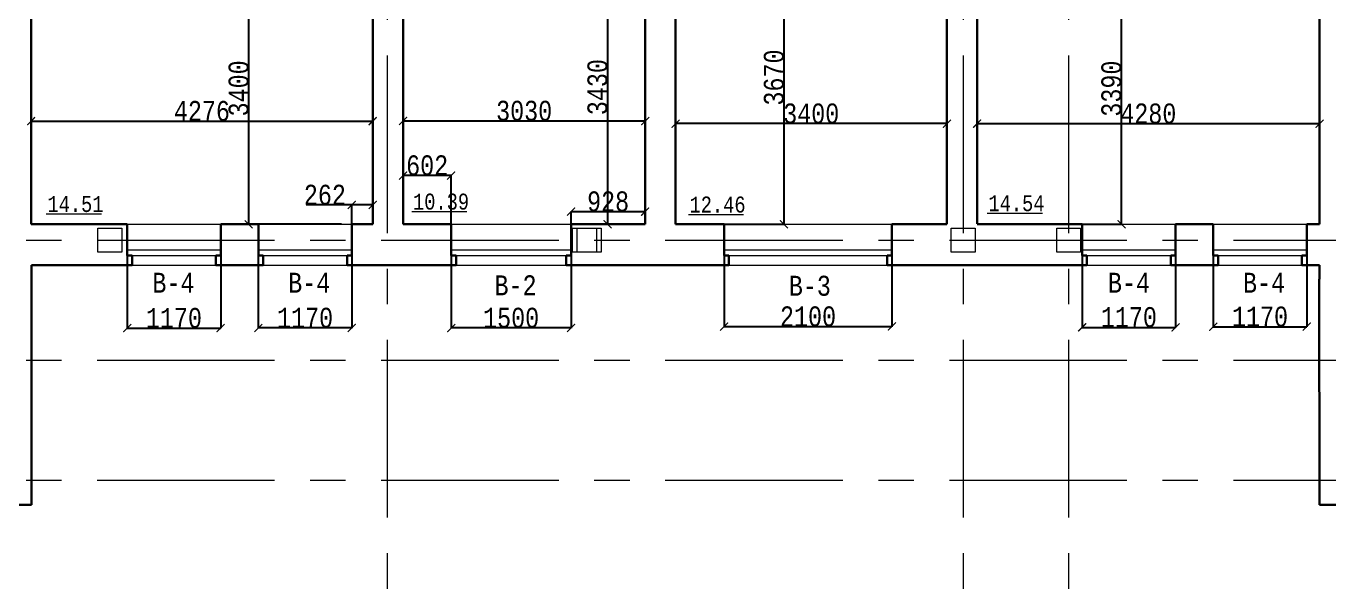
# Model space of a CAD drawing. Header units: millimetres. Extents: x -689206 to 4969298, y -1019800 to 703299.
# Drawn here: x 210079 to 226386, y -373236 to -366186 of the extents above; entities that cross this region are included whole.
import ezdxf

# ---------------------------------------------------------------- set-up
doc = ezdxf.new("R2010")
doc.units = ezdxf.units.MM
doc.linetypes.add('осеваяX2', pattern=[101.6, 63.5, -12.7, 12.7, -12.7])
for name, color, linetype, lineweight in [('несущие', 7, 'Continuous', 30), ('ОКНА', 250, 'Continuous', 20), ('ПЕРЕГОРОДКИ', 252, 'Continuous', 9), ('РАЗМЕРЫ', 7, 'Continuous', 9), ('стены', 7, 'Continuous', 20)]:
    doc.layers.add(name, color=color, linetype=linetype, lineweight=lineweight)
doc.styles.add('Аннотативный', font='isocteur.ttf', dxfattribs={"width": 0.7, "height": 250})
doc.dimstyles.new('Аннотативный', dxfattribs={"dimscale": 0, "dimtxt": 250, "dimasz": 100, "dimexe": 1.25, "dimexo": 0.625, "dimtad": 1, "dimdec": 0, "dimtxsty": 'Аннотативный', "dimblk": 'ARCHTICK', "dimcen": 2.5, "dimadec": 0, "dimazin": 0, "dimtfac": 1, "dimtdec": 0, "dimtmove": 0, "dimatfit": 3, "dimfxl": 1, "dimarcsym": 0})

# ---------------------------------------------------------------- blocks, each defined once
blk = doc.blocks.new('_ArchTick')
at = {"color": 0, "linetype": 'ByBlock', "const_width": 0.15}
blk.add_lwpolyline([(-0.5, -0.5), (0.5, 0.5)], dxfattribs=at)
blk = doc.blocks.new('*D1930')
at = {"layer": 'Defpoints', "color": 0, "lineweight": 20, "transparency": 16777216}
for p in [(210142, -367374), (214418, -367374), (214418, -367374)]:
    blk.add_point(p, dxfattribs=at)
at = {"layer": 'стены', "color": 0, "lineweight": -2, "transparency": 16777216}
for p, q in [((210142, -367374), (214418, -367374)), ((210142, -367375), (210142, -367376)), ((214418, -367374), (214418, -367373))]:
    blk.add_line(p, q, dxfattribs=at)
at = {"layer": 'стены', "color": 0, "lineweight": -2, "transparency": 16777216, "xscale": 100, "yscale": 100, "zscale": 100, "rotation": 180}
blk.add_blockref('_ArchTick', (210142, -367374), dxfattribs=at)
at = {"layer": 'стены', "color": 0, "lineweight": -2, "transparency": 16777216, "xscale": 100, "yscale": 100, "zscale": 100}
blk.add_blockref('_ArchTick', (214418, -367374), dxfattribs=at)
at = {"layer": 'стены', "color": 0, "lineweight": 5, "transparency": 16777216, "insert": (212280, -367249), "char_height": 250, "attachment_point": 5, "style": 'Аннотативный'}
blk.add_mtext('4276', dxfattribs=at)
blk = doc.blocks.new('*D1891')
at = {"layer": 'Defpoints', "color": 0, "lineweight": 20, "transparency": 16777216}
for p in [(217828, -365234), (217358, -368664), (217828, -368664)]:
    blk.add_point(p, dxfattribs=at)
at = {"layer": 'стены', "color": 0, "lineweight": -2, "transparency": 16777216}
for p, q in [((217827, -365234), (217357, -365234)), ((217358, -365234), (217358, -368664)), ((217827, -368664), (217357, -368664))]:
    blk.add_line(p, q, dxfattribs=at)
at = {"layer": 'стены', "color": 0, "lineweight": -2, "transparency": 16777216, "xscale": 100, "yscale": 100, "zscale": 100}
for p, rotation in [((217358, -365234), 90), ((217358, -368664), 270)]:
    blk.add_blockref('_ArchTick', p, dxfattribs=dict(at, rotation=rotation))
at = {"layer": 'стены', "color": 0, "lineweight": 5, "transparency": 16777216, "insert": (217232, -366949), "char_height": 250, "attachment_point": 5, "rotation": 90, "style": 'Аннотативный'}
blk.add_mtext('3430', dxfattribs=at)
blk = doc.blocks.new('*D1962')
at = {"layer": 'Defpoints', "color": 0, "linetype": 'ByBlock', "lineweight": 20, "transparency": 16777216}
for p in [(221982, -367407), (221982, -368661), (226268, -368664)]:
    blk.add_point(p, dxfattribs=at)
at = {"layer": 'ПЕРЕГОРОДКИ', "color": 0, "linetype": 'ByBlock', "lineweight": -2, "transparency": 16777216}
for p, q in [((221982, -368660), (221982, -367406)), ((226268, -367407), (221982, -367407)), ((226268, -368663), (226268, -367406))]:
    blk.add_line(p, q, dxfattribs=at)
at = {"layer": 'ПЕРЕГОРОДКИ', "color": 0, "linetype": 'ByBlock', "lineweight": -2, "transparency": 16777216, "xscale": 100, "yscale": 100, "zscale": 100, "rotation": 180}
blk.add_blockref('_ArchTick', (221982, -367407), dxfattribs=at)
at = {"layer": 'ПЕРЕГОРОДКИ', "color": 0, "linetype": 'ByBlock', "lineweight": -2, "transparency": 16777216, "xscale": 100, "yscale": 100, "zscale": 100}
blk.add_blockref('_ArchTick', (226268, -367407), dxfattribs=at)
at = {"layer": 'ПЕРЕГОРОДКИ', "color": 0, "linetype": 'ByBlock', "lineweight": 5, "transparency": 16777216, "insert": (224125, -367281), "char_height": 250, "attachment_point": 5, "style": 'Аннотативный'}
blk.add_mtext('4280', dxfattribs=at)
blk = doc.blocks.new('*D1963')
at = {"layer": 'Defpoints', "color": 0, "linetype": 'ByBlock', "lineweight": 20, "transparency": 16777216}
for p in [(218208, -367406), (218208, -368664), (221604, -368664)]:
    blk.add_point(p, dxfattribs=at)
at = {"layer": 'ПЕРЕГОРОДКИ', "color": 0, "linetype": 'ByBlock', "lineweight": -2, "transparency": 16777216}
for p, q in [((218208, -368663), (218208, -367405)), ((221604, -367406), (218208, -367406)), ((221604, -368663), (221604, -367405))]:
    blk.add_line(p, q, dxfattribs=at)
at = {"layer": 'ПЕРЕГОРОДКИ', "color": 0, "linetype": 'ByBlock', "lineweight": -2, "transparency": 16777216, "xscale": 100, "yscale": 100, "zscale": 100, "rotation": 180}
blk.add_blockref('_ArchTick', (218208, -367406), dxfattribs=at)
at = {"layer": 'ПЕРЕГОРОДКИ', "color": 0, "linetype": 'ByBlock', "lineweight": -2, "transparency": 16777216, "xscale": 100, "yscale": 100, "zscale": 100}
blk.add_blockref('_ArchTick', (221604, -367406), dxfattribs=at)
at = {"layer": 'ПЕРЕГОРОДКИ', "color": 0, "linetype": 'ByBlock', "lineweight": 5, "transparency": 16777216, "insert": (219906, -367281), "char_height": 250, "attachment_point": 5, "style": 'Аннотативный'}
blk.add_mtext('3400', dxfattribs=at)
blk = doc.blocks.new('*D1952')
at = {"layer": 'Defpoints', "color": 0, "linetype": 'ByBlock', "lineweight": 20, "transparency": 16777216}
for p in [(223297, -368664), (224467, -368664), (224467, -369953)]:
    blk.add_point(p, dxfattribs=at)
at = {"layer": 'РАЗМЕРЫ', "color": 0, "linetype": 'ByBlock', "lineweight": -2, "transparency": 16777216}
for p, q in [((223297, -368665), (223297, -369954)), ((224467, -368665), (224467, -369954)), ((223297, -369953), (224467, -369953))]:
    blk.add_line(p, q, dxfattribs=at)
at = {"layer": 'РАЗМЕРЫ', "color": 0, "linetype": 'ByBlock', "lineweight": -2, "transparency": 16777216, "xscale": 100, "yscale": 100, "zscale": 100, "rotation": 180}
blk.add_blockref('_ArchTick', (223297, -369953), dxfattribs=at)
at = {"layer": 'РАЗМЕРЫ', "color": 0, "linetype": 'ByBlock', "lineweight": -2, "transparency": 16777216, "xscale": 100, "yscale": 100, "zscale": 100}
blk.add_blockref('_ArchTick', (224467, -369953), dxfattribs=at)
at = {"layer": 'РАЗМЕРЫ', "color": 0, "linetype": 'ByBlock', "lineweight": 5, "transparency": 16777216, "insert": (223882, -369827), "char_height": 250, "attachment_point": 5, "style": 'Аннотативный'}
blk.add_mtext('1170', dxfattribs=at)
blk = doc.blocks.new('*D1953')
at = {"layer": 'Defpoints', "color": 0, "linetype": 'ByBlock', "lineweight": 20, "transparency": 16777216}
for p in [(224938, -368664), (226108, -368664), (226108, -369945)]:
    blk.add_point(p, dxfattribs=at)
at = {"layer": 'РАЗМЕРЫ', "color": 0, "linetype": 'ByBlock', "lineweight": -2, "transparency": 16777216}
for p, q in [((224938, -368665), (224938, -369946)), ((226108, -368665), (226108, -369946)), ((224938, -369945), (226108, -369945))]:
    blk.add_line(p, q, dxfattribs=at)
at = {"layer": 'РАЗМЕРЫ', "color": 0, "linetype": 'ByBlock', "lineweight": -2, "transparency": 16777216, "xscale": 100, "yscale": 100, "zscale": 100, "rotation": 180}
blk.add_blockref('_ArchTick', (224938, -369945), dxfattribs=at)
at = {"layer": 'РАЗМЕРЫ', "color": 0, "linetype": 'ByBlock', "lineweight": -2, "transparency": 16777216, "xscale": 100, "yscale": 100, "zscale": 100}
blk.add_blockref('_ArchTick', (226108, -369945), dxfattribs=at)
at = {"layer": 'РАЗМЕРЫ', "color": 0, "linetype": 'ByBlock', "lineweight": 5, "transparency": 16777216, "insert": (225523, -369820), "char_height": 250, "attachment_point": 5, "style": 'Аннотативный'}
blk.add_mtext('1170', dxfattribs=at)
blk = doc.blocks.new('*D1954')
at = {"layer": 'Defpoints', "color": 0, "linetype": 'ByBlock', "lineweight": 20, "transparency": 16777216}
for p in [(218816, -364994), (219566, -364994), (218816, -368664)]:
    blk.add_point(p, dxfattribs=at)
at = {"layer": 'РАЗМЕРЫ', "color": 0, "linetype": 'ByBlock', "lineweight": -2, "transparency": 16777216}
for p, q in [((218817, -364994), (219567, -364994)), ((219566, -368664), (219566, -364994)), ((218817, -368664), (219567, -368664))]:
    blk.add_line(p, q, dxfattribs=at)
at = {"layer": 'РАЗМЕРЫ', "color": 0, "linetype": 'ByBlock', "lineweight": -2, "transparency": 16777216, "xscale": 100, "yscale": 100, "zscale": 100}
for p, rotation in [((219566, -364994), 90), ((219566, -368664), 270)]:
    blk.add_blockref('_ArchTick', p, dxfattribs=dict(at, rotation=rotation))
at = {"layer": 'РАЗМЕРЫ', "color": 0, "linetype": 'ByBlock', "lineweight": 5, "transparency": 16777216, "insert": (219440, -366829), "char_height": 250, "attachment_point": 5, "rotation": 90, "style": 'Аннотативный'}
blk.add_mtext('3670', dxfattribs=at)
blk = doc.blocks.new('*D1955')
at = {"layer": 'Defpoints', "color": 0, "linetype": 'ByBlock', "lineweight": 20, "transparency": 16777216}
for p in [(218816, -368664), (220916, -368664), (220916, -369943)]:
    blk.add_point(p, dxfattribs=at)
at = {"layer": 'РАЗМЕРЫ', "color": 0, "linetype": 'ByBlock', "lineweight": -2, "transparency": 16777216}
for p, q in [((218816, -368665), (218816, -369945)), ((220916, -368665), (220916, -369945)), ((218816, -369943), (220916, -369943))]:
    blk.add_line(p, q, dxfattribs=at)
at = {"layer": 'РАЗМЕРЫ', "color": 0, "linetype": 'ByBlock', "lineweight": -2, "transparency": 16777216, "xscale": 100, "yscale": 100, "zscale": 100, "rotation": 180}
blk.add_blockref('_ArchTick', (218816, -369943), dxfattribs=at)
at = {"layer": 'РАЗМЕРЫ', "color": 0, "linetype": 'ByBlock', "lineweight": -2, "transparency": 16777216, "xscale": 100, "yscale": 100, "zscale": 100}
blk.add_blockref('_ArchTick', (220916, -369943), dxfattribs=at)
at = {"layer": 'РАЗМЕРЫ', "color": 0, "linetype": 'ByBlock', "lineweight": 5, "transparency": 16777216, "insert": (219866, -369818), "char_height": 250, "attachment_point": 5, "style": 'Аннотативный'}
blk.add_mtext('2100', dxfattribs=at)
blk = doc.blocks.new('*D1956')
at = {"layer": 'Defpoints', "color": 0, "linetype": 'ByBlock', "lineweight": 20, "transparency": 16777216}
for p in [(215400, -368664), (216900, -368664), (215400, -369961)]:
    blk.add_point(p, dxfattribs=at)
at = {"layer": 'РАЗМЕРЫ', "color": 0, "linetype": 'ByBlock', "lineweight": -2, "transparency": 16777216}
for p, q in [((215400, -368665), (215400, -369962)), ((216900, -368665), (216900, -369962)), ((216900, -369961), (215400, -369961))]:
    blk.add_line(p, q, dxfattribs=at)
at = {"layer": 'РАЗМЕРЫ', "color": 0, "linetype": 'ByBlock', "lineweight": -2, "transparency": 16777216, "xscale": 100, "yscale": 100, "zscale": 100, "rotation": 180}
blk.add_blockref('_ArchTick', (215400, -369961), dxfattribs=at)
at = {"layer": 'РАЗМЕРЫ', "color": 0, "linetype": 'ByBlock', "lineweight": -2, "transparency": 16777216, "xscale": 100, "yscale": 100, "zscale": 100}
blk.add_blockref('_ArchTick', (216900, -369961), dxfattribs=at)
at = {"layer": 'РАЗМЕРЫ', "color": 0, "linetype": 'ByBlock', "lineweight": 5, "transparency": 16777216, "insert": (216150, -369835), "char_height": 250, "attachment_point": 5, "style": 'Аннотативный'}
blk.add_mtext('1500', dxfattribs=at)
blk = doc.blocks.new('*D2002')
at = {"layer": 'Defpoints', "color": 0, "linetype": 'ByBlock', "lineweight": 20, "transparency": 16777216}
for p in [(212986, -368664), (214156, -368664), (212986, -369961)]:
    blk.add_point(p, dxfattribs=at)
at = {"layer": 'РАЗМЕРЫ', "color": 0, "linetype": 'ByBlock', "lineweight": -2, "transparency": 16777216}
for p, q in [((212986, -368665), (212986, -369962)), ((214156, -368665), (214156, -369962)), ((214156, -369961), (212986, -369961))]:
    blk.add_line(p, q, dxfattribs=at)
at = {"layer": 'РАЗМЕРЫ', "color": 0, "linetype": 'ByBlock', "lineweight": -2, "transparency": 16777216, "xscale": 100, "yscale": 100, "zscale": 100, "rotation": 180}
blk.add_blockref('_ArchTick', (212986, -369961), dxfattribs=at)
at = {"layer": 'РАЗМЕРЫ', "color": 0, "linetype": 'ByBlock', "lineweight": -2, "transparency": 16777216, "xscale": 100, "yscale": 100, "zscale": 100}
blk.add_blockref('_ArchTick', (214156, -369961), dxfattribs=at)
at = {"layer": 'РАЗМЕРЫ', "color": 0, "linetype": 'ByBlock', "lineweight": 5, "transparency": 16777216, "insert": (213571, -369835), "char_height": 250, "attachment_point": 5, "style": 'Аннотативный'}
blk.add_mtext('1170', dxfattribs=at)
blk = doc.blocks.new('*D2003')
at = {"layer": 'Defpoints', "color": 0, "linetype": 'ByBlock', "lineweight": 20, "transparency": 16777216}
for p in [(211345, -368664), (212515, -368664), (212515, -369962)]:
    blk.add_point(p, dxfattribs=at)
at = {"layer": 'РАЗМЕРЫ', "color": 0, "linetype": 'ByBlock', "lineweight": -2, "transparency": 16777216}
for p, q in [((211345, -368665), (211345, -369963)), ((212515, -368665), (212515, -369963)), ((211345, -369962), (212515, -369962))]:
    blk.add_line(p, q, dxfattribs=at)
at = {"layer": 'РАЗМЕРЫ', "color": 0, "linetype": 'ByBlock', "lineweight": -2, "transparency": 16777216, "xscale": 100, "yscale": 100, "zscale": 100, "rotation": 180}
blk.add_blockref('_ArchTick', (211345, -369962), dxfattribs=at)
at = {"layer": 'РАЗМЕРЫ', "color": 0, "linetype": 'ByBlock', "lineweight": -2, "transparency": 16777216, "xscale": 100, "yscale": 100, "zscale": 100}
blk.add_blockref('_ArchTick', (212515, -369962), dxfattribs=at)
at = {"layer": 'РАЗМЕРЫ', "color": 0, "linetype": 'ByBlock', "lineweight": 5, "transparency": 16777216, "insert": (211930, -369837), "char_height": 250, "attachment_point": 5, "style": 'Аннотативный'}
blk.add_mtext('1170', dxfattribs=at)
blk = doc.blocks.new('*D2036')
at = {"layer": 'Defpoints', "color": 0, "linetype": 'ByBlock', "lineweight": 20, "transparency": 16777216}
for p in [(212866, -365265), (214418, -365265), (214030, -368664)]:
    blk.add_point(p, dxfattribs=at)
at = {"layer": 'РАЗМЕРЫ', "color": 0, "linetype": 'ByBlock', "lineweight": -2, "transparency": 16777216}
for p, q in [((214417, -365265), (212865, -365265)), ((212866, -368664), (212866, -365265)), ((214029, -368664), (212865, -368664))]:
    blk.add_line(p, q, dxfattribs=at)
at = {"layer": 'РАЗМЕРЫ', "color": 0, "linetype": 'ByBlock', "lineweight": -2, "transparency": 16777216, "xscale": 100, "yscale": 100, "zscale": 100}
for p, rotation in [((212866, -365265), 90), ((212866, -368664), 270)]:
    blk.add_blockref('_ArchTick', p, dxfattribs=dict(at, rotation=rotation))
at = {"layer": 'РАЗМЕРЫ', "color": 0, "linetype": 'ByBlock', "lineweight": 5, "transparency": 16777216, "insert": (212741, -366965), "char_height": 250, "attachment_point": 5, "rotation": 90, "style": 'Аннотативный'}
blk.add_mtext('3400', dxfattribs=at)
blk = doc.blocks.new('*D2040')
at = {"layer": 'Defpoints', "color": 0, "linetype": 'ByBlock', "lineweight": 20, "transparency": 16777216}
for p in [(214798, -367373), (214798, -368664), (217828, -368664)]:
    blk.add_point(p, dxfattribs=at)
at = {"layer": 'РАЗМЕРЫ', "color": 0, "linetype": 'ByBlock', "lineweight": -2, "transparency": 16777216}
for p, q in [((214798, -368663), (214798, -367372)), ((217828, -367373), (214798, -367373)), ((217828, -368663), (217828, -367372))]:
    blk.add_line(p, q, dxfattribs=at)
at = {"layer": 'РАЗМЕРЫ', "color": 0, "linetype": 'ByBlock', "lineweight": -2, "transparency": 16777216, "xscale": 100, "yscale": 100, "zscale": 100, "rotation": 180}
blk.add_blockref('_ArchTick', (214798, -367373), dxfattribs=at)
at = {"layer": 'РАЗМЕРЫ', "color": 0, "linetype": 'ByBlock', "lineweight": -2, "transparency": 16777216, "xscale": 100, "yscale": 100, "zscale": 100}
blk.add_blockref('_ArchTick', (217828, -367373), dxfattribs=at)
at = {"layer": 'РАЗМЕРЫ', "color": 0, "linetype": 'ByBlock', "lineweight": 5, "transparency": 16777216, "insert": (216313, -367247), "char_height": 250, "attachment_point": 5, "style": 'Аннотативный'}
blk.add_mtext('3030', dxfattribs=at)
blk = doc.blocks.new('*D2026')
at = {"layer": 'Defpoints', "color": 0, "linetype": 'ByBlock', "lineweight": 20, "transparency": 16777216}
for p in [(221985, -365272), (223789, -365272), (221982, -368664)]:
    blk.add_point(p, dxfattribs=at)
at = {"layer": 'РАЗМЕРЫ', "color": 0, "linetype": 'ByBlock', "lineweight": -2, "transparency": 16777216}
for p, q in [((221986, -365272), (223791, -365272)), ((223789, -368664), (223789, -365272)), ((221983, -368664), (223791, -368664))]:
    blk.add_line(p, q, dxfattribs=at)
at = {"layer": 'РАЗМЕРЫ', "color": 0, "linetype": 'ByBlock', "lineweight": -2, "transparency": 16777216, "xscale": 100, "yscale": 100, "zscale": 100}
for p, rotation in [((223789, -365272), 90), ((223789, -368664), 270)]:
    blk.add_blockref('_ArchTick', p, dxfattribs=dict(at, rotation=rotation))
at = {"layer": 'РАЗМЕРЫ', "color": 0, "linetype": 'ByBlock', "lineweight": 5, "transparency": 16777216, "insert": (223664, -366968), "char_height": 250, "attachment_point": 5, "rotation": 90, "style": 'Аннотативный'}
blk.add_mtext('3390', dxfattribs=at)
blk = doc.blocks.new('*D3790')
at = {"layer": 'Defpoints', "color": 0, "lineweight": 5, "ltscale": 35, "transparency": 16777216}
for p in [(217828, -368506), (216900, -368664), (217828, -368664)]:
    blk.add_point(p, dxfattribs=at)
at = {"layer": 'РАЗМЕРЫ', "color": 0, "lineweight": -2, "ltscale": 35, "transparency": 16777216}
for p, q in [((216900, -368663), (216900, -368504)), ((216900, -368506), (217828, -368506)), ((217828, -368663), (217828, -368504))]:
    blk.add_line(p, q, dxfattribs=at)
at = {"layer": 'РАЗМЕРЫ', "color": 0, "lineweight": -2, "ltscale": 35, "transparency": 16777216, "xscale": 100, "yscale": 100, "zscale": 100, "rotation": 180}
blk.add_blockref('_ArchTick', (216900, -368506), dxfattribs=at)
at = {"layer": 'РАЗМЕРЫ', "color": 0, "lineweight": -2, "ltscale": 35, "transparency": 16777216, "xscale": 100, "yscale": 100, "zscale": 100}
blk.add_blockref('_ArchTick', (217828, -368506), dxfattribs=at)
at = {"layer": 'РАЗМЕРЫ', "color": 0, "lineweight": 5, "ltscale": 35, "transparency": 16777216, "insert": (217364, -368380), "char_height": 250, "attachment_point": 5, "style": 'Аннотативный'}
blk.add_mtext('928', dxfattribs=at)
blk = doc.blocks.new('*D3791')
at = {"layer": 'Defpoints', "color": 0, "lineweight": 5, "ltscale": 35, "transparency": 16777216}
for p in [(214798, -368055), (214798, -368664), (215400, -368664)]:
    blk.add_point(p, dxfattribs=at)
at = {"layer": 'РАЗМЕРЫ', "color": 0, "lineweight": -2, "ltscale": 35, "transparency": 16777216}
for p, q in [((214798, -368663), (214798, -368053)), ((215400, -368055), (214798, -368055)), ((215400, -368663), (215400, -368053))]:
    blk.add_line(p, q, dxfattribs=at)
at = {"layer": 'РАЗМЕРЫ', "color": 0, "lineweight": -2, "ltscale": 35, "transparency": 16777216, "xscale": 100, "yscale": 100, "zscale": 100, "rotation": 180}
blk.add_blockref('_ArchTick', (214798, -368055), dxfattribs=at)
at = {"layer": 'РАЗМЕРЫ', "color": 0, "lineweight": -2, "ltscale": 35, "transparency": 16777216, "xscale": 100, "yscale": 100, "zscale": 100}
blk.add_blockref('_ArchTick', (215400, -368055), dxfattribs=at)
at = {"layer": 'РАЗМЕРЫ', "color": 0, "lineweight": 5, "ltscale": 35, "transparency": 16777216, "insert": (215099, -367929), "char_height": 250, "attachment_point": 5, "style": 'Аннотативный'}
blk.add_mtext('602', dxfattribs=at)
blk = doc.blocks.new('*D3792')
at = {"layer": 'Defpoints', "color": 0, "lineweight": 5, "ltscale": 35, "transparency": 16777216}
for p in [(214156, -368422), (214156, -368664), (214418, -368664)]:
    blk.add_point(p, dxfattribs=at)
at = {"layer": 'РАЗМЕРЫ', "color": 0, "lineweight": -2, "ltscale": 35, "transparency": 16777216}
for p, q in [((214156, -368422), (213583, -368422)), ((214156, -368663), (214156, -368421)), ((214418, -368422), (214156, -368422)), ((214418, -368663), (214418, -368421))]:
    blk.add_line(p, q, dxfattribs=at)
at = {"layer": 'РАЗМЕРЫ', "color": 0, "lineweight": -2, "ltscale": 35, "transparency": 16777216, "xscale": 100, "yscale": 100, "zscale": 100, "rotation": 180}
blk.add_blockref('_ArchTick', (214156, -368422), dxfattribs=at)
at = {"layer": 'РАЗМЕРЫ', "color": 0, "lineweight": -2, "ltscale": 35, "transparency": 16777216, "xscale": 100, "yscale": 100, "zscale": 100}
blk.add_blockref('_ArchTick', (214418, -368422), dxfattribs=at)
at = {"layer": 'РАЗМЕРЫ', "color": 0, "lineweight": 5, "ltscale": 35, "transparency": 16777216, "insert": (213819, -368297), "char_height": 250, "attachment_point": 5, "style": 'Аннотативный'}
blk.add_mtext('262', dxfattribs=at)

msp = doc.modelspace()

# ---------------------------------------------------------------- linework, layer by layer
at = {"layer": 'несущие', "color": 0}
for p, q in [((211345, -368664), (210144.8, -368664)), ((212986.3, -368664), (212515, -368664)), ((214418.1, -368664), (214156.3, -368664)), ((215400.1, -368664), (214798.1, -368664)), ((217828.1, -368664), (216900.1, -368664)), ((218816.3, -368664), (218208, -368664)), ((221603.9, -368664), (220916.3, -368664)), ((223296.6, -368664), (221982.3, -368664)), ((224937.9, -368664), (224466.6, -368664)), ((226268.1, -368664), (226107.9, -368664)), ((210145.2, -369174), (211405, -369174)), ((212455, -369174), (213046.3, -369174)), ((214096.3, -369174), (215460.1, -369174)), ((216840.1, -369174), (218876.3, -369174)), ((220856.3, -369174), (223356.6, -369174)), ((224997.9, -369174), (224406.6, -369174)), ((210146.1, -369344), (210146.1, -372174))]:
    msp.add_line(p, q, dxfattribs=at)
at = {"layer": 'несущие', "linetype": 'ByBlock', "lineweight": 30}
for p, q in [((211345, -368664), (211345, -369054)), ((212515, -369054), (212515, -368664)), ((212986.3, -369054), (212986.3, -368664)), ((214156.3, -368664), (214267.6, -368664)), ((214156.3, -368664), (214156.3, -369054)), ((215400.1, -369054), (215400.1, -368664)), ((216900.1, -368664), (216900.1, -369054)), ((218816.3, -369054), (218816.3, -368664)), ((220916.3, -368664), (220916.3, -369054)), ((223296.6, -368663.9), (223296.6, -369053.9)), ((224466.6, -369053.9), (224466.6, -368663.9)), ((224937.9, -369053.9), (224937.9, -368663.9)), ((226107.9, -368663.9), (226107.9, -369053.9)), ((211345, -369054), (211405, -369054)), ((211405, -369054), (211405, -369174)), ((212515, -369054), (212455, -369054)), ((212455, -369054), (212455, -369174)), ((212455, -369174), (212626.3, -369174)), ((212986.3, -369054), (213046.3, -369054)), ((213046.3, -369054), (213046.3, -369174)), ((214156.3, -369054), (214096.3, -369054)), ((214096.3, -369054), (214096.3, -369174)), ((215400.1, -369054), (215460.1, -369054)), ((215460.1, -369054), (215460.1, -369174)), ((216900.1, -369054), (216840.1, -369054)), ((216840.1, -369054), (216840.1, -369174)), ((218816.3, -369054), (218876.3, -369054)), ((218876.3, -369054), (218876.3, -369174)), ((220916.3, -369054), (220856.3, -369054)), ((220856.3, -369054), (220856.3, -369174)), ((223296.6, -369053.9), (223356.6, -369053.9)), ((223356.6, -369053.9), (223356.6, -369173.9)), ((224466.6, -369053.9), (224406.6, -369053.9)), ((224406.6, -369053.9), (224406.6, -369173.9)), ((224937.9, -369053.9), (224997.9, -369053.9)), ((224997.9, -369053.9), (224997.9, -369173.9)), ((226107.9, -369053.9), (226047.9, -369053.9)), ((226047.9, -369053.9), (226047.9, -369173.9)), ((226268.1, -369174), (226047.9, -369173.9))]:
    msp.add_line(p, q, dxfattribs=at)
at = {"layer": 'ОКНА', "linetype": 'ByBlock', "lineweight": 9}
for p, q in [((211345, -368664), (212515, -368664)), ((212986.3, -368664), (214156.3, -368664)), ((215400.1, -368664), (216900.1, -368664)), ((218816.3, -368664), (220916.3, -368664)), ((223296.6, -368664), (224466.6, -368664)), ((224937.9, -368664), (226107.9, -368664)), ((211345, -368984), (212515, -368984)), ((212986.3, -368984), (214156.3, -368984)), ((215400.1, -368984), (216900.1, -368984)), ((218816.3, -368984), (220916.3, -368984)), ((223296.6, -368983.9), (224466.6, -368983.9)), ((224937.9, -368983.9), (226107.9, -368983.9)), ((211405, -369054), (212455, -369054)), ((211405, -369174), (212455, -369174)), ((213046.3, -369054), (214096.3, -369054)), ((213046.3, -369174), (214096.3, -369174)), ((215460.1, -369054), (216840.1, -369054)), ((215460.1, -369174), (216840.1, -369174)), ((218876.3, -369054), (220856.3, -369054)), ((218876.3, -369174), (220856.3, -369174)), ((223356.6, -369053.9), (224406.6, -369053.9)), ((223356.6, -369173.9), (224406.6, -369173.9)), ((224997.9, -369053.9), (226047.9, -369053.9)), ((224997.9, -369174), (226047.9, -369174))]:
    msp.add_line(p, q, dxfattribs=at)
at = {"layer": 'ПЕРЕГОРОДКИ', "color": 18, "linetype": 'ByBlock', "lineweight": 30, "true_color": 0x000000}
msp.add_line((210146.1, -372174), (209616.1, -372174), dxfattribs=at)
at = {"layer": 'РАЗМЕРЫ', "linetype": 'осеваяX2', "lineweight": 5, "ltscale": 35}
for p, q in [((214598.1, -330993.1), (214598.1, -380834.4)), ((221808.1, -330993.1), (221808.1, -380834.4))]:
    msp.add_line(p, q, dxfattribs=at)
at = {"layer": 'РАЗМЕРЫ', "linetype": 'ByBlock', "lineweight": 30}
msp.add_line((221982.3, -368660.5), (221985.3, -365271.8), dxfattribs=at)
at = {"layer": 'РАЗМЕРЫ', "lineweight": 5}
for p, q in [((214908.3, -368504.5), (215597.6, -368504.5)), ((222109.8, -368524.8), (222799.1, -368524.8)), ((210332.5, -368534.6), (211021.8, -368534.6)), ((218368.7, -368541.7), (219058, -368541.7))]:
    msp.add_line(p, q, dxfattribs=at)
at = {"layer": 'РАЗМЕРЫ', "linetype": 'ByBlock'}
msp.add_line((218756.3, -369174), (218876.3, -369174), dxfattribs=at)
at = {"layer": 'стены', "linetype": 'осеваяX2', "lineweight": 5, "ltscale": 35}
for p, q in [((223128, -330993.1), (223128, -380834.4)), ((186075.3, -368864), (253128, -368864)), ((186075.3, -370364), (253128, -370364)), ((186075.3, -371864), (253128, -371864))]:
    msp.add_line(p, q, dxfattribs=at)
at = {"layer": 'стены', "lineweight": 30}
for p, q in [((210138.1, -361554), (210144.8, -368664)), ((214798.1, -368664), (214798.1, -362614)), ((221603.9, -362611.6), (221603.9, -368664)), ((226268.1, -364614), (226268.1, -368664)), ((218208, -368664), (218208.1, -364994)), ((214418.1, -368664), (214418.1, -365265.4)), ((217828.1, -368664), (217828.1, -365234)), ((210145.8, -369174), (210146.1, -369344)), ((226268.1, -369174), (226268.1, -369351.7)), ((226263.9, -369351.7), (226268.1, -372174)), ((210146.1, -372174), (209327.1, -372174)), ((227078.8, -372174), (226268.1, -372174))]:
    msp.add_line(p, q, dxfattribs=at)
at = {"layer": 'стены'}
for points in [[(210978, -368712), (211278, -368712), (211278, -369012), (210978, -369012)], [(216919.4, -368714), (217219.4, -368714), (217219.4, -369014), (216919.4, -369014)], [(216978, -368712), (217278, -368712), (217278, -369012), (216978, -369012)], [(221658.1, -368712), (221958.1, -368712), (221958.1, -369012), (221658.1, -369012)], [(222978, -368712), (223278, -368712), (223278, -369012), (222978, -369012)]]:
    msp.add_lwpolyline(points, close=True, dxfattribs=at)

# ---------------------------------------------------------------- texts
at = {"layer": 'РАЗМЕРЫ', "lineweight": 5, "char_height": 200, "width": 656.117, "attachment_point": 1, "style": 'Аннотативный'}
for s, insert in [('14.51', (210346.7, -368310.5)), ('10.39', (214922.4, -368280.5)), ('12.46', (218382.8, -368317.6)), ('14.54', (222124, -368300.7))]:
    msp.add_mtext(s, dxfattribs=dict(at, insert=insert))
at = {"layer": 'РАЗМЕРЫ', "lineweight": 20, "ltscale": 150, "char_height": 250, "width": 922.913, "attachment_point": 1, "style": 'Аннотативный'}
for s, insert in [('В-4', (211660, -369270.1)), ('В-4', (213360, -369270.1)), ('В-2', (215942.4, -369302.6)), ('В-3', (219625.8, -369308)), ('В-4', (223620, -369270.1)), ('В-4', (225310, -369270.1))]:
    msp.add_mtext(s, dxfattribs=dict(at, insert=insert))

# ---------------------------------------------------------------- dimensions: what is measured, and where the dimension line sits
at = {"layer": 'ПЕРЕГОРОДКИ', "color": 18, "linetype": 'ByBlock', "lineweight": 5, "true_color": 0x000000}
for base, p1, p2, text, picture, middle in [((218208, -367406.2), (221603.9, -368664), (218208, -368664), '3400', '*D1963', (219905.9, -367280.6)), ((221982.3, -367406.9), (226268.1, -368664), (221982.3, -368660.5), '4280', '*D1962', (224125.2, -367281.2))]:
    dim = msp.add_linear_dim(base=base, p1=p1, p2=p2, text=text, dimstyle='Аннотативный', dxfattribs=at)
    dim.commit()
    dim.dimension.update_dxf_attribs({"geometry": picture, "text_midpoint": middle})
at = {"layer": 'РАЗМЕРЫ', "linetype": 'ByBlock', "lineweight": 5}
dim = msp.add_linear_dim(base=(219565.6, -364994), p1=(218816.3, -368664), p2=(218816.3, -364994), angle=90, dimstyle='Аннотативный', dxfattribs=at)
dim.commit()
dim.dimension.update_dxf_attribs({"geometry": '*D1954', "text_midpoint": (219440, -366829)})
for base, p1, p2, text, picture, middle in [((212866.4, -365265.4), (214030, -368664), (214418.1, -365265.4), '3400', '*D2036', (212740.8, -366964.7)), ((223789.3, -365271.8), (221982.3, -368664), (221984.9, -365271.8), '3390', '*D2026', (223663.7, -366967.9))]:
    dim = msp.add_linear_dim(base=base, p1=p1, p2=p2, angle=90, text=text, dimstyle='Аннотативный', dxfattribs=at)
    dim.commit()
    dim.dimension.update_dxf_attribs({"geometry": picture, "text_midpoint": middle})
for base, p1, p2, picture, middle in [((214798.1, -367373.1), (217828.1, -368664), (214798.1, -368664), '*D2040', (216313.1, -367247.4)), ((212515, -369962.2), (211345, -368664), (212515, -368664), '*D2003', (211930, -369836.5)), ((212986.3, -369960.9), (214156.3, -368664), (212986.3, -368664), '*D2002', (213571.3, -369835.3)), ((215400.1, -369960.9), (216900.1, -368664), (215400.1, -368664), '*D1956', (216150.1, -369835.3)), ((220916.3, -369943.5), (218816.3, -368664), (220916.3, -368664), '*D1955', (219866.3, -369817.8)), ((224466.6, -369952.6), (223296.6, -368664), (224466.6, -368663.9), '*D1952', (223881.6, -369827)), ((226107.9, -369945.1), (224937.9, -368664), (226107.9, -368664), '*D1953', (225522.9, -369819.5))]:
    dim = msp.add_linear_dim(base=base, p1=p1, p2=p2, dimstyle='Аннотативный', dxfattribs=at)
    dim.commit()
    dim.dimension.update_dxf_attribs({"geometry": picture, "text_midpoint": middle})
at = {"layer": 'РАЗМЕРЫ', "lineweight": 5, "ltscale": 35}
for base, p1, p2, picture, middle in [((214798.1, -368054.6), (215400.1, -368664), (214798.1, -368664), '*D3791', (215099.1, -367929)), ((214156.3, -368422.4), (214418.1, -368664), (214156.3, -368664), '*D3792', (213819.4, -368296.8)), ((217828.1, -368505.6), (216900.1, -368664), (217828.1, -368664), '*D3790', (217364.1, -368380))]:
    dim = msp.add_linear_dim(base=base, p1=p1, p2=p2, dimstyle='Аннотативный', dxfattribs=at)
    dim.commit()
    dim.dimension.update_dxf_attribs({"geometry": picture, "text_midpoint": middle})
at = {"layer": 'стены', "lineweight": 5}
for p1, p2, distance, picture, middle in [((217828.1, -365234), (217828.1, -368664), -470.2, '*D1891', (217232.3, -366949)), ((210142.5, -367374.3), (214418.1, -367374.3), 0, '*D1930', (212280.3, -367248.7))]:
    dim = msp.add_aligned_dim(p1=p1, p2=p2, distance=distance, dimstyle='Аннотативный', dxfattribs=at)
    dim.commit()
    dim.dimension.update_dxf_attribs({"geometry": picture, "text_midpoint": middle})

doc.saveas('drawing.dxf')
